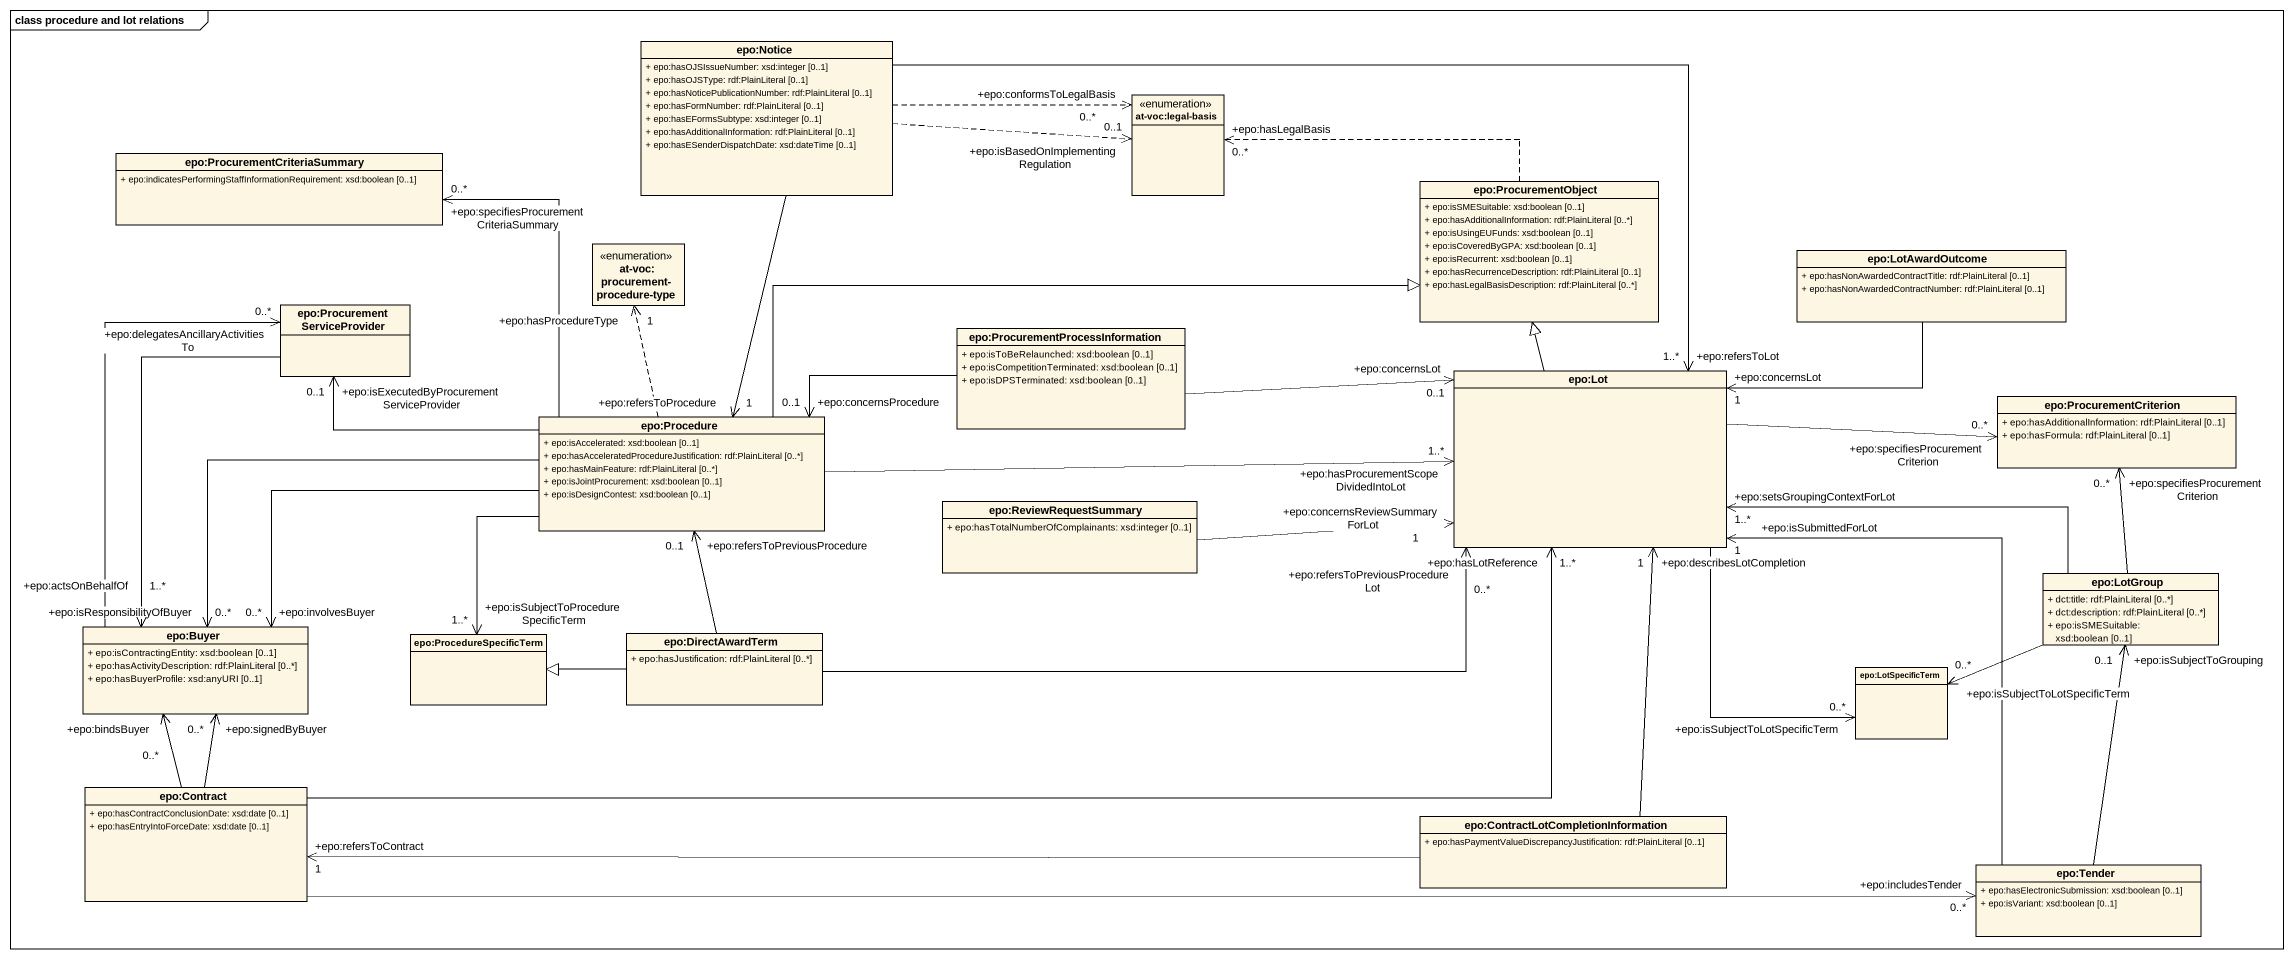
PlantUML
@startuml
mainframe class procedure and lot relations
hide circle
hide empty members
skinparam classAttributeIconSize 0
class "epo:Notice" as epo_Notice {
  + epo:hasOJSIssueNumber: xsd:integer [0..1]
  + epo:hasOJSType: rdf:PlainLiteral [0..1]
  + epo:hasNoticePublicationNumber: rdf:PlainLiteral [0..1]
  + epo:hasFormNumber: rdf:PlainLiteral [0..1]
  + epo:hasEFormsSubtype: xsd:integer [0..1]
  + epo:hasAdditionalInformation: rdf:PlainLiteral [0..1]
  + epo:hasESenderDispatchDate: xsd:dateTime [0..1]
}
enum "at-voc:legal-basis" as at_voc_legal_basis
class "epo:ProcurementCriteriaSummary" as epo_ProcurementCriteriaSumma {
  + epo:indicatesPerformingStaffInformationRequirement: xsd:boolean [0..1]
}
class "epo:ProcurementObject" as epo_ProcurementObject {
  + epo:isSMESuitable: xsd:boolean [0..1]
  + epo:hasAdditionalInformation: rdf:PlainLiteral [0..*]
  + epo:isUsingEUFunds: xsd:boolean [0..1]
  + epo:isCoveredByGPA: xsd:boolean [0..1]
  + epo:isRecurrent: xsd:boolean [0..1]
  + epo:hasRecurrenceDescription: rdf:PlainLiteral [0..1]
  + epo:hasLegalBasisDescription: rdf:PlainLiteral [0..*]
}
enum "at-voc:procurement-procedure-type" as at_voc_procurement
class "epo:LotAwardOutcome" as epo_LotAwardOutcome {
  + epo:hasNonAwardedContractTitle: rdf:PlainLiteral [0..1]
  + epo:hasNonAwardedContractNumber: rdf:PlainLiteral [0..1]
}
class "epo:ProcurementServiceProvider" as epo_ProcurementServiceProvid
class "epo:ProcurementProcessInformation" as epo_ProcurementProcessInform {
  + epo:isToBeRelaunched: xsd:boolean [0..1]
  + epo:isCompetitionTerminated: xsd:boolean [0..1]
  + epo:isDPSTerminated: xsd:boolean [0..1]
}
class "epo:Lot" as epo_Lot
class "epo:ProcurementCriterion" as epo_ProcurementCriterion {
  + epo:hasAdditionalInformation: rdf:PlainLiteral [0..1]
  + epo:hasFormula: rdf:PlainLiteral [0..1]
}
class "epo:Procedure" as epo_Procedure {
  + epo:isAccelerated: xsd:boolean [0..1]
  + epo:hasAcceleratedProcedureJustification: rdf:PlainLiteral [0..*]
  + epo:hasMainFeature: rdf:PlainLiteral [0..*]
  + epo:isJointProcurement: xsd:boolean [0..1]
  + epo:isDesignContest: xsd:boolean [0..1]
}
class "epo:ReviewRequestSummary" as epo_ReviewRequestSummary {
  + epo:hasTotalNumberOfComplainants: xsd:integer [0..1]
}
class "epo:LotGroup" as epo_LotGroup {
  + dct:title: rdf:PlainLiteral [0..*]
  + dct:description: rdf:PlainLiteral [0..*]
  + epo:isSMESuitable: xsd:boolean [0..1]
}
class "epo:Buyer" as epo_Buyer {
  + epo:isContractingEntity: xsd:boolean [0..1]
  + epo:hasActivityDescription: rdf:PlainLiteral [0..*]
  + epo:hasBuyerProfile: xsd:anyURI [0..1]
}
class "epo:ProcedureSpecificTerm" as epo_ProcedureSpecificTerm
class "epo:DirectAwardTerm" as epo_DirectAwardTerm {
  + epo:hasJustification: rdf:PlainLiteral [0..*]
}
class "epo:LotSpecificTerm" as epo_LotSpecificTerm
class "epo:Contract" as epo_Contract {
  + epo:hasContractConclusionDate: xsd:date [0..1]
  + epo:hasEntryIntoForceDate: xsd:date [0..1]
}
class "epo:ContractLotCompletionInformation" as epo_ContractLotCompletionInf {
  + epo:hasPaymentValueDiscrepancyJustification: rdf:PlainLiteral [0..1]
}
class "epo:Tender" as epo_Tender {
  + epo:hasElectronicSubmission: xsd:boolean [0..1]
  + epo:isVariant: xsd:boolean [0..1]
}
epo_Notice .right.> "+epo:isBasedOnImplementingRegulation\n0..1" at_voc_legal_basis
epo_Notice .right.> "+epo:conformsToLegalBasis\n0..*" at_voc_legal_basis
epo_Notice -right-> "+epo:refersToLot\n1..*" epo_Lot
epo_Notice --> "+epo:refersToProcedure\n1" epo_Procedure
epo_ProcurementObject .left.> "+epo:hasLegalBasis\n0..*" at_voc_legal_basis
epo_LotAwardOutcome -left-> "+epo:concernsLot\n1" epo_Lot
epo_ProcurementServiceProvid --> "+epo:actsOnBehalfOf\n1..*" epo_Buyer
epo_ProcurementProcessInform -right-> "+epo:concernsLot\n0..1" epo_Lot
epo_ProcurementProcessInform -left-> "+epo:concernsProcedure\n0..1" epo_Procedure
epo_Lot -up-|> epo_ProcurementObject
epo_Lot -right-> "+epo:specifiesProcurementCriterion\n0..*" epo_ProcurementCriterion
epo_Lot --> "+epo:isSubjectToLotSpecificTerm\n0..*" epo_LotSpecificTerm
epo_Procedure -up-> "+epo:specifiesProcurementCriteriaSummary\n0..*" epo_ProcurementCriteriaSumma
epo_Procedure -right-|> epo_ProcurementObject
epo_Procedure .up.> "+epo:hasProcedureType\n1" at_voc_procurement
epo_Procedure -left-> "+epo:isExecutedByProcurementServiceProvider\n0..1" epo_ProcurementServiceProvid
epo_Procedure -right-> "+epo:hasProcurementScopeDividedIntoLot\n1..*" epo_Lot
epo_Procedure -left-> "+epo:involvesBuyer\n0..*" epo_Buyer
epo_Procedure -left-> "+epo:isResponsibilityOfBuyer\n0..*" epo_Buyer
epo_Procedure --> "+epo:isSubjectToProcedureSpecificTerm\n1..*" epo_ProcedureSpecificTerm
epo_ReviewRequestSummary -right-> "+epo:concernsReviewSummaryForLot\n1" epo_Lot
epo_LotGroup -left-> "+epo:setsGroupingContextForLot\n1..*" epo_Lot
epo_LotGroup -up-> "+epo:specifiesProcurementCriterion\n0..*" epo_ProcurementCriterion
epo_LotGroup -left-> "+epo:isSubjectToLotSpecificTerm\n0..*" epo_LotSpecificTerm
epo_Buyer -up-> "+epo:delegatesAncillaryActivitiesTo\n0..*" epo_ProcurementServiceProvid
epo_DirectAwardTerm -right-> "+epo:refersToPreviousProcedureLot\n0..*" epo_Lot
epo_DirectAwardTerm -up-> "+epo:refersToPreviousProcedure\n0..1" epo_Procedure
epo_DirectAwardTerm -left-|> epo_ProcedureSpecificTerm
epo_Contract -right-> "+epo:hasLotReference\n1..*" epo_Lot
epo_Contract -up-> "+epo:signedByBuyer\n0..*" epo_Buyer
epo_Contract -up-> "+epo:bindsBuyer\n0..*" epo_Buyer
epo_Contract -right-> "+epo:includesTender\n0..*" epo_Tender
epo_ContractLotCompletionInf -up-> "+epo:describesLotCompletion\n1" epo_Lot
epo_ContractLotCompletionInf -left-> "+epo:refersToContract\n1" epo_Contract
epo_Tender -up-> "+epo:isSubmittedForLot\n1" epo_Lot
epo_Tender -up-> "+epo:isSubjectToGrouping\n0..1" epo_LotGroup
@enduml
